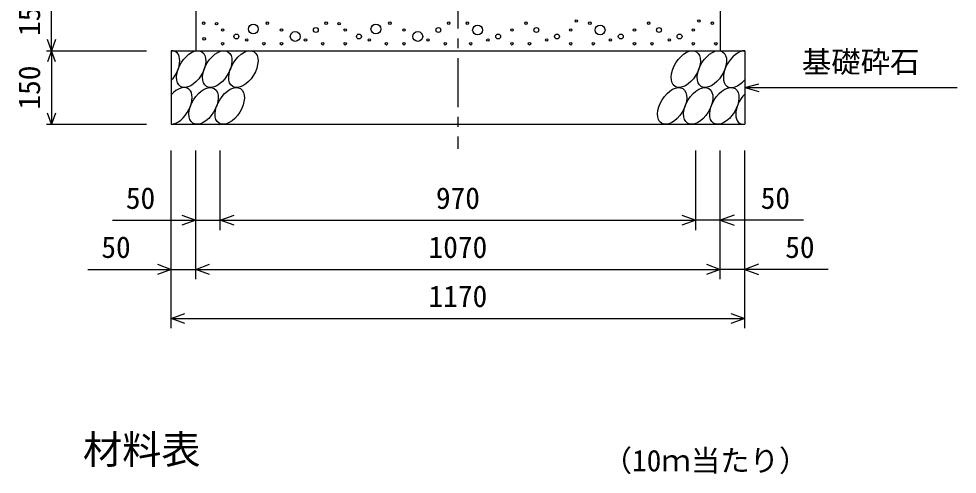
# Model space of a CAD drawing. Units: millimetres, scale not verified. Extents: x -16800 to 16800, y -5940 to 5940.
# Drawn here: x 1504 to 3418, y -2825 to -1897 of the extents above; entities that cross this region are included whole.
import ezdxf
from ezdxf.enums import TextEntityAlignment as Align

# ---------------------------------------------------------------- set-up
doc = ezdxf.new("R2010")
doc.units = ezdxf.units.MM
doc.header["$LTSCALE"] = 20
doc.linetypes.add('CHAIN1', pattern=[8, 5, -1, 1, -1])
for name, color, linetype, lineweight in [('0-0_DIM', 7, 'Continuous', 25), ('0-2_HATCH', 6, 'Continuous', 25), ('0-5_OUTLINE', 3, 'Continuous', 25), ('0-6_TXT', 7, 'Continuous', 25)]:
    doc.layers.add(name, color=color, linetype=linetype, lineweight=lineweight)
doc.styles.add('ＭＳ ゴシック', font='')
doc.styles.get('ＭＳ ゴシック').set_extended_font_data('MS Gothic')

msp = doc.modelspace()

# ---------------------------------------------------------------- linework, layer by layer
at = {"layer": '0-0_DIM', "linetype": 'CHAIN1'}
msp.add_line((2400, -376.66), (2400, -2161.66), dxfattribs=at)
at = {"layer": '0-0_DIM'}
for p, q in [((1570.8, -1961.66), (1570.8, -1811.66)), ((1560.8, -1961.66), (1765, -1961.66)), ((1570.8, -1961.66), (1570.8, -2111.66)), ((2985, -2036.66), (3013.98, -2028.9)), ((2985, -2036.66), (3418.31, -2036.66)), ((2985, -2036.66), (3013.98, -2044.43)), ((1560.8, -2111.66), (1765, -2111.66)), ((1815, -2527.18), (1815, -2164.83)), ((1865, -2427.18), (1865, -2164.83)), ((1915, -2327.18), (1915, -2164.83)), ((2885, -2327.18), (2885, -2164.83)), ((2935, -2427.18), (2935, -2164.83)), ((2985, -2527.18), (2985, -2164.83)), ((1695, -2307.18), (1915, -2307.18)), ((1915, -2307.18), (2885, -2307.18)), ((3105, -2307.18), (2885, -2307.18)), ((1645, -2407.18), (1865, -2407.18)), ((1865, -2407.18), (2935, -2407.18)), ((3155, -2407.18), (2935, -2407.18)), ((1815, -2507.18), (2985, -2507.18))]:
    msp.add_line(p, q, dxfattribs=at)
for points in [[(1579.01, -1939.11), (1570.8, -1961.66), (1562.59, -1939.11)], [(1579.01, -1984.21), (1570.8, -1961.66), (1562.59, -1984.21)], [(1579.01, -2089.11), (1570.8, -2111.66), (1562.59, -2089.11)], [(1836.81, -2296.92), (1865, -2307.18), (1836.81, -2317.44)], [(1943.19, -2317.44), (1915, -2307.18), (1943.19, -2296.92)], [(2856.81, -2296.92), (2885, -2307.18), (2856.81, -2317.44)], [(2963.19, -2296.92), (2935, -2307.18), (2963.19, -2317.44)], [(1786.81, -2396.92), (1815, -2407.18), (1786.81, -2417.44)], [(1893.19, -2417.44), (1865, -2407.18), (1893.19, -2396.92)], [(2906.81, -2396.92), (2935, -2407.18), (2906.81, -2417.44)], [(3013.19, -2396.92), (2985, -2407.18), (3013.19, -2417.44)], [(1843.19, -2517.44), (1815, -2507.18), (1843.19, -2496.92)], [(2956.81, -2496.92), (2985, -2507.18), (2956.81, -2517.44)]]:
    msp.add_lwpolyline(points, dxfattribs=at)
at = {"layer": '0-2_HATCH'}
for centre, radius in [((1881.09, -1905.5), 2.5), ((1907.55, -1906.4), 2.5), ((1982.58, -1917.5), 10), ((2011.09, -1905.5), 2.5), ((2131.09, -1905.5), 2.5), ((2157.55, -1906.4), 2.5), ((2232.58, -1917.5), 10), ((2261.09, -1905.5), 2.5), ((2381.09, -1905.5), 2.5), ((2418.91, -1905.5), 2.5), ((2439.94, -1919.5), 10), ((2538.91, -1905.5), 2.5), ((2641.37, -1901.18), 2.5), ((2668.91, -1905.5), 2.5), ((2689.94, -1919.5), 10), ((2788.91, -1905.5), 2.5), ((2891.37, -1901.18), 2.5), ((2918.91, -1905.5), 2.5), ((1919.97, -1919.5), 2.5), ((1948.01, -1932.63), 5), ((2039.97, -1919.5), 2.5), ((2068.01, -1932.63), 10), ((2110.06, -1919.5), 5), ((2169.97, -1919.5), 2.5), ((2198.01, -1932.63), 5), ((2289.97, -1919.5), 2.5), ((2318.01, -1932.63), 10), ((2360.06, -1919.5), 5), ((2481.99, -1932.63), 5), ((2510.03, -1919.5), 2.5), ((2559.94, -1919.5), 5), ((2601.99, -1932.63), 5), ((2630.03, -1919.5), 2.5), ((2731.99, -1932.63), 5), ((2760.03, -1919.5), 2.5), ((2809.94, -1919.5), 5), ((2851.99, -1932.63), 5), ((2880.03, -1919.5), 2.5), ((1882.36, -1937.44), 2.5), ((1919.97, -1947.52), 2.5), ((1969.03, -1939.64), 2.5), ((2004.08, -1947.52), 2.5), ((2039.97, -1947.52), 2.5), ((2089.03, -1939.64), 2.5), ((2124.08, -1947.52), 2.5), ((2169.97, -1947.52), 2.5), ((2219.03, -1939.64), 2.5), ((2254.08, -1947.52), 2.5), ((2289.97, -1947.52), 2.5), ((2339.03, -1939.64), 2.5), ((2374.08, -1947.52), 2.5), ((2425.92, -1947.52), 2.5), ((2460.97, -1939.64), 2.5), ((2510.03, -1947.52), 2.5), ((2545.92, -1947.52), 2.5), ((2580.97, -1939.64), 2.5), ((2630.03, -1947.52), 2.5), ((2675.92, -1947.52), 2.5), ((2710.97, -1939.64), 2.5), ((2760.03, -1947.52), 2.5), ((2795.92, -1947.52), 2.5), ((2830.97, -1939.64), 2.5), ((2880.03, -1947.52), 2.5), ((2925.92, -1947.52), 2.5)]:
    msp.add_circle(centre, radius, dxfattribs=at)
for centre, start_param, end_param in [((1802.64, -1999.18), 4.385593, 6.6745444), ((2971.14, -1999.18), 0.3357715, 4.4411806), ((1827.96, -2074.17), 3.5111464, 7.548991), ((2996.46, -2074.17), 1.2110787, 3.5658734)]:
    msp.add_ellipse(centre, major_axis=(21.81, 35.31), ratio=0.5792, start_param=start_param, end_param=end_param, dxfattribs=at)
for centre in [(1855.84, -1999.18), (1909.05, -1999.18), (1962.26, -1999.18), (2864.72, -1999.18), (2917.93, -1999.18), (1881.16, -2074.17), (1934.37, -2074.17), (2836.84, -2074.17), (2890.04, -2074.17), (2943.25, -2074.17)]:
    msp.add_ellipse(centre, major_axis=(21.81, 35.31), ratio=0.5792, dxfattribs=at)
at = {"layer": '0-5_OUTLINE'}
for p, q in [((1865, -1811.66), (1865, -1961.66)), ((2935, -1811.66), (2935, -1961.66)), ((1815, -1961.66), (1815, -2111.66)), ((1815, -1961.66), (2985, -1961.66)), ((2985, -1961.66), (2985, -2111.66)), ((1815, -2111.66), (2985, -2111.66))]:
    msp.add_line(p, q, dxfattribs=at)

# ---------------------------------------------------------------- texts
at = {"layer": '0-0_DIM', "style": 'ＭＳ ゴシック'}
for p in [(1560.8, -1931.66), (1560.8, -2081.66)]:
    msp.add_text('150', height=43.99, rotation=90, dxfattribs=at).set_placement(p, align=Align.BOTTOM_LEFT)
for s, p in [('基礎砕石', (3101.32, -2019.49)), ('50', (1722.56, -2297.18)), ('970', (2355, -2297.18)), ('50', (3017.44, -2297.18)), ('50', (1672.56, -2397.18)), ('1070', (2340, -2397.18)), ('50', (3067.44, -2397.18)), ('1170', (2340, -2497.18))]:
    msp.add_text(s, height=43.99, dxfattribs=at).set_placement(p, align=Align.BOTTOM_LEFT)
at = {"layer": '0-6_TXT', "style": 'ＭＳ ゴシック'}
for s, height, p in [('材料表', 58.65, (1635, -2821.12)), ('（10ｍ当たり）', 43.99, (2695, -2832.13))]:
    msp.add_text(s, height=height, dxfattribs=at).set_placement(p, align=Align.BOTTOM_LEFT)

doc.saveas('drawing.dxf')
